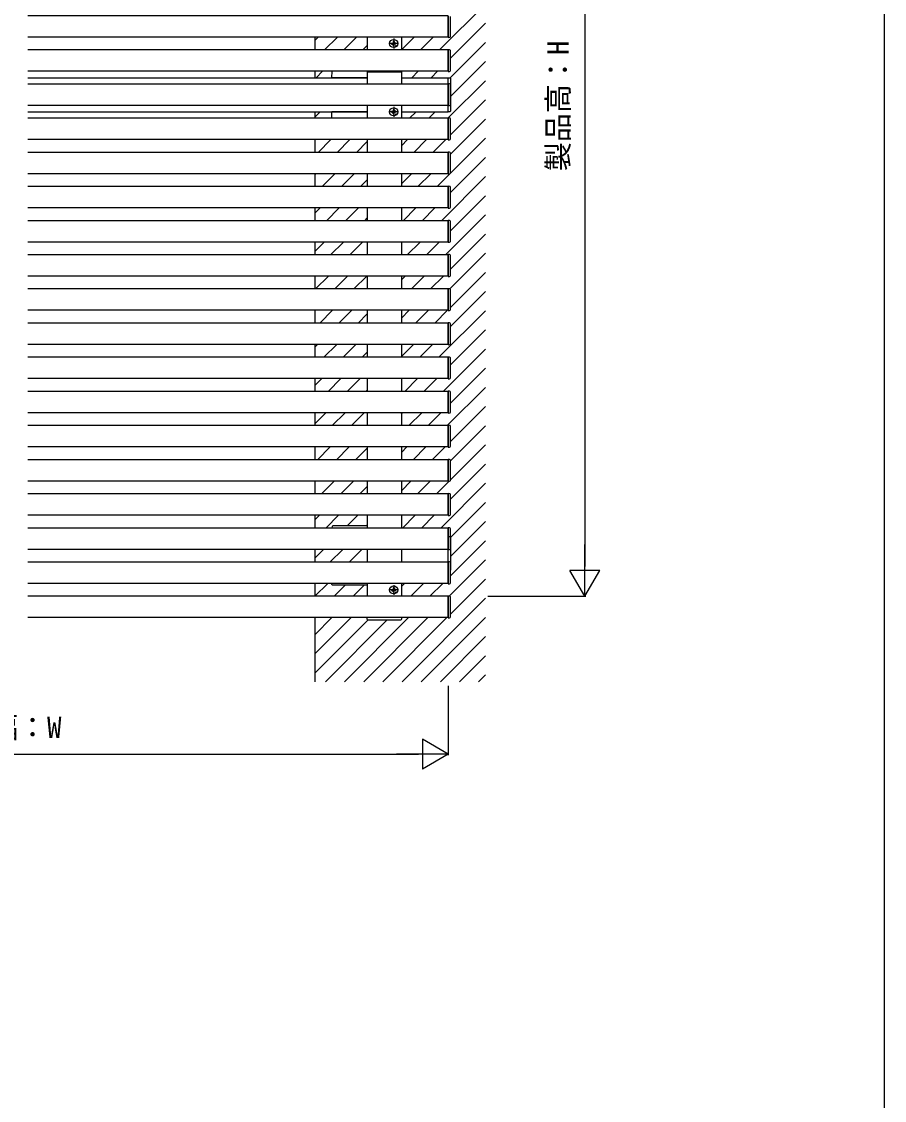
# Model space of a CAD drawing. Units: millimetres, scale not verified. Extents: x -1750 to 1750, y -2608 to 2592.
# Drawn here: x 739 to 1750, y -51 to 1212 of the extents above; entities that cross this region are included whole.
import ezdxf
from ezdxf.enums import TextEntityAlignment as Align

# ---------------------------------------------------------------- set-up
doc = ezdxf.new("R2010")
doc.units = ezdxf.units.MM
doc.header["$LTSCALE"] = 14
for name, color, linetype in [('0-4_YKK_12', 2, 'Continuous'), ('0-5_YKK_13', 4, 'Continuous'), ('0-6_YKK_D', 6, 'Continuous'), ('0-7_YKK_ZWAK', 7, 'Continuous'), ('0-8_YSS_K', 3, 'Continuous')]:
    doc.layers.add(name, color=color, linetype=linetype)
doc.styles.add('ＭＳ ゴシック', font='')
doc.styles.get('ＭＳ ゴシック').set_extended_font_data('MS Gothic')

msp = doc.modelspace()

# ---------------------------------------------------------------- linework, layer by layer
at = {"layer": '0-4_YKK_12'}
for p, q in [((1239, 1194), (746.5, 1194)), ((1144, 1194), (1144, 1179)), ((1184, 1194), (1184, 1179)), ((1239, 1154), (746.5, 1154)), ((1144, 1154), (1144, 1139)), ((1144, 1153.4), (1184, 1153.4)), ((1184, 1154), (1184, 1139)), ((746.5, 1146.5), (1144, 1146.5)), ((1184, 1146.5), (1239, 1146.5)), ((1239, 1114), (746.5, 1114)), ((1144, 1114), (1144, 1099)), ((1184, 1114), (1184, 1099)), ((746.5, 1106.5), (1144, 1106.5)), ((1184, 1106.5), (1239, 1106.5)), ((1239, 1074), (746.5, 1074)), ((1144, 1074), (1144, 1059)), ((1184, 1074), (1184, 1059)), ((1239, 1034), (746.5, 1034)), ((1144, 1034), (1144, 1019)), ((1184, 1034), (1184, 1019)), ((1239, 994), (746.5, 994)), ((1144, 994), (1144, 979)), ((1184, 994), (1184, 979)), ((1239, 954), (746.5, 954)), ((1144, 954), (1144, 939)), ((1184, 954), (1184, 939)), ((1239, 914), (746.5, 914)), ((1144, 914), (1144, 899)), ((1184, 914), (1184, 899)), ((1239, 874), (746.5, 874)), ((1144, 874), (1144, 859)), ((1184, 874), (1184, 859)), ((1239, 834), (746.5, 834)), ((1144, 834), (1144, 819)), ((1184, 834), (1184, 819)), ((1239, 794), (746.5, 794)), ((1144, 794), (1144, 779)), ((1184, 794), (1184, 779)), ((1239, 754), (746.5, 754)), ((1144, 754), (1144, 739)), ((1184, 754), (1184, 739)), ((1239, 714), (746.5, 714)), ((1144, 714), (1144, 699)), ((1184, 714), (1184, 699)), ((1239, 674), (746.5, 674)), ((1144, 674), (1144, 659)), ((1184, 674), (1184, 659)), ((1239, 634), (746.5, 634)), ((1144, 634), (1144, 619)), ((1184, 634), (1184, 619)), ((1239, 594), (746.5, 594)), ((1144, 594), (1144, 579)), ((1184, 594), (1184, 579)), ((1239, 554), (746.5, 554)), ((1144, 554), (1144, 539)), ((1184, 554), (1184, 539)), ((1239, 514), (746.5, 514))]:
    msp.add_line(p, q, dxfattribs=at)
for points in [[(1239, 1194), (1239, 1219), (746.5, 1219)], [(1239, 1154), (1239, 1179), (746.5, 1179)], [(1239, 1114), (1239, 1139), (746.5, 1139)], [(1239, 1074), (1239, 1099), (746.5, 1099)], [(1239, 1034), (1239, 1059), (746.5, 1059)], [(1239, 994), (1239, 1019), (746.5, 1019)], [(1239, 954), (1239, 979), (746.5, 979)], [(1239, 914), (1239, 939), (746.5, 939)], [(1239, 874), (1239, 899), (746.5, 899)], [(1239, 834), (1239, 859), (746.5, 859)], [(1239, 794), (1239, 819), (746.5, 819)], [(1239, 754), (1239, 779), (746.5, 779)], [(1239, 714), (1239, 739), (746.5, 739)], [(1239, 674), (1239, 699), (746.5, 699)], [(1239, 634), (1239, 659), (746.5, 659)], [(1239, 594), (1239, 619), (746.5, 619)], [(1239, 554), (1239, 579), (746.5, 579)], [(1239, 514), (1239, 539), (746.5, 539)]]:
    msp.add_lwpolyline(points, dxfattribs=at)
at = {"layer": '0-5_YKK_13'}
for p, q in [((1239, 1218.7), (1239, 1194.3)), ((1241.5, 1194.79), (1241.5, 1218.21)), ((1174.39, 1188.88), (1174.37, 1187.84)), ((1174.98, 1192.23), (1174.98, 1180.76)), ((1175.58, 1188.88), (1175.6, 1187.84)), ((1180.72, 1186.5), (1169.25, 1186.5)), ((1172.61, 1187.09), (1173.65, 1187.11)), ((1172.61, 1185.91), (1173.65, 1185.89)), ((1173.65, 1187.11), (1174.25, 1187.23)), ((1173.65, 1185.89), (1174.25, 1185.77)), ((1174.37, 1187.84), (1174.25, 1187.23)), ((1174.37, 1185.16), (1174.25, 1185.77)), ((1174.39, 1184.12), (1174.37, 1185.16)), ((1175.58, 1184.12), (1175.6, 1185.16)), ((1175.6, 1187.84), (1175.71, 1187.23)), ((1175.6, 1185.16), (1175.71, 1185.77)), ((1176.32, 1187.11), (1175.71, 1187.23)), ((1176.32, 1185.89), (1175.71, 1185.77)), ((1177.36, 1187.09), (1176.32, 1187.11)), ((1177.36, 1185.91), (1176.32, 1185.89)), ((1239, 1179.3), (1239, 1178.7)), ((1240.56, 1179.2), (1239, 1179.3)), ((1239, 1178.7), (1239, 1154.3)), ((1241.5, 1154.79), (1241.5, 1178.21)), ((1102.5, 1146.5), (1102.96, 1154)), ((1144, 1146.5), (1102.5, 1146.5)), ((1239, 1146.5), (1241.03, 1146.38)), ((1239, 1146), (1239, 1146.5)), ((1239, 1139.3), (1239, 1138.7)), ((1240.56, 1139.2), (1239, 1139.3)), ((1239, 1138.7), (1239, 1114.3)), ((1241.5, 1145.88), (1241.5, 1107.12)), ((1241.5, 1114.79), (1241.5, 1138.21)), ((1174.98, 1112.23), (1174.98, 1100.76)), ((1144, 1106.5), (1102.5, 1106.5)), ((1102.5, 1099), (1102.5, 1106.5)), ((1180.72, 1106.5), (1169.25, 1106.5)), ((1172.61, 1107.09), (1173.65, 1107.11)), ((1172.61, 1105.91), (1173.65, 1105.89)), ((1173.65, 1107.11), (1174.25, 1107.23)), ((1173.65, 1105.89), (1174.25, 1105.77)), ((1174.37, 1107.84), (1174.25, 1107.23)), ((1174.37, 1105.16), (1174.25, 1105.77)), ((1174.39, 1108.88), (1174.37, 1107.84)), ((1174.39, 1104.12), (1174.37, 1105.16)), ((1175.58, 1108.88), (1175.6, 1107.84)), ((1175.58, 1104.12), (1175.6, 1105.16)), ((1175.6, 1107.84), (1175.71, 1107.23)), ((1175.6, 1105.16), (1175.71, 1105.77)), ((1176.32, 1107.11), (1175.71, 1107.23)), ((1176.32, 1105.89), (1175.71, 1105.77)), ((1177.36, 1107.09), (1176.32, 1107.11)), ((1177.36, 1105.91), (1176.32, 1105.89)), ((1239, 1099.3), (1239, 1098.7)), ((1240.56, 1099.2), (1239, 1099.3)), ((1239, 1098.7), (1239, 1074.3)), ((1241.5, 1074.79), (1241.5, 1098.21)), ((1239, 1059.3), (1239, 1058.7)), ((1240.56, 1059.2), (1239, 1059.3)), ((1239, 1058.7), (1239, 1034.3)), ((1241.5, 1034.79), (1241.5, 1058.21)), ((1239, 1019.3), (1239, 1018.7)), ((1240.56, 1019.2), (1239, 1019.3)), ((1239, 1018.7), (1239, 994.3)), ((1241.5, 994.79), (1241.5, 1018.21)), ((1239, 979.3), (1239, 978.7)), ((1240.56, 979.2), (1239, 979.3)), ((1239, 978.7), (1239, 954.3)), ((1241.5, 954.79), (1241.5, 978.21)), ((1239, 939.3), (1239, 938.7)), ((1240.56, 939.2), (1239, 939.3)), ((1239, 938.7), (1239, 914.3)), ((1241.5, 914.79), (1241.5, 938.21)), ((1239, 899.3), (1239, 898.7)), ((1240.56, 899.2), (1239, 899.3)), ((1239, 898.7), (1239, 874.3)), ((1241.5, 874.79), (1241.5, 898.21)), ((1239, 859.3), (1239, 858.7)), ((1240.56, 859.2), (1239, 859.3)), ((1239, 858.7), (1239, 834.3)), ((1241.5, 834.79), (1241.5, 858.21)), ((1239, 819.3), (1239, 818.7)), ((1240.56, 819.2), (1239, 819.3)), ((1239, 818.7), (1239, 794.3)), ((1241.5, 794.79), (1241.5, 818.21)), ((1239, 779.3), (1239, 778.7)), ((1240.56, 779.2), (1239, 779.3)), ((1239, 778.7), (1239, 754.3)), ((1241.5, 754.79), (1241.5, 778.21)), ((1239, 739.3), (1239, 738.7)), ((1240.56, 739.2), (1239, 739.3)), ((1239, 738.7), (1239, 714.3)), ((1241.5, 714.79), (1241.5, 738.21)), ((1239, 699.3), (1239, 698.7)), ((1240.56, 699.2), (1239, 699.3)), ((1239, 698.7), (1239, 674.3)), ((1241.5, 674.79), (1241.5, 698.21)), ((1239, 659.3), (1239, 658.7)), ((1240.56, 659.2), (1239, 659.3)), ((1239, 658.7), (1239, 634.3)), ((1241.5, 634.79), (1241.5, 658.21)), ((1103.11, 619), (1103.24, 621.06)), ((1104.24, 622), (1144, 622)), ((1239, 619.3), (1239, 618.7)), ((1240.56, 619.2), (1239, 619.3)), ((1239, 618.7), (1239, 594.3)), ((1239, 609), (1241.03, 608.88)), ((1239, 608.5), (1239, 609)), ((1241.5, 594.79), (1241.5, 618.21)), ((1241.5, 608.38), (1241.5, 569.62)), ((1239, 579.3), (1239, 578.7)), ((1240.56, 579.2), (1239, 579.3)), ((1239, 578.7), (1239, 554.3)), ((1241.5, 554.79), (1241.5, 578.21)), ((1102.5, 553), (1102.5, 554)), ((1144, 552), (1103.5, 552)), ((1180.72, 546.5), (1169.25, 546.5)), ((1172.61, 547.09), (1173.65, 547.11)), ((1172.61, 545.91), (1173.65, 545.89)), ((1173.65, 547.11), (1174.25, 547.23)), ((1173.65, 545.89), (1174.25, 545.77)), ((1174.37, 547.84), (1174.25, 547.23)), ((1174.37, 545.16), (1174.25, 545.77)), ((1174.39, 548.88), (1174.37, 547.84)), ((1174.39, 544.12), (1174.37, 545.16)), ((1174.98, 552.23), (1174.98, 540.76)), ((1175.58, 548.88), (1175.6, 547.84)), ((1175.58, 544.12), (1175.6, 545.16)), ((1175.6, 547.84), (1175.71, 547.23)), ((1175.6, 545.16), (1175.71, 545.77)), ((1176.32, 547.11), (1175.71, 547.23)), ((1176.32, 545.89), (1175.71, 545.77)), ((1177.36, 547.09), (1176.32, 547.11)), ((1177.36, 545.91), (1176.32, 545.89)), ((1239, 539.3), (1239, 538.7)), ((1240.56, 539.2), (1239, 539.3)), ((1239, 538.7), (1239, 514.3)), ((1241.5, 514.79), (1241.5, 538.21)), ((1143.5, 514), (1143.6, 512.44)), ((1144.5, 514), (1143.5, 514)), ((1144.59, 511.5), (1183.41, 511.5))]:
    msp.add_line(p, q, dxfattribs=at)
for points in [[(1239, 1194.3), (1239, 1193.7), (1240.56, 1193.79)], [(1239, 1154.3), (1239, 1153.7), (1240.56, 1153.79)], [(1241.03, 1106.62), (1239, 1106.5), (1239, 1107), (1239, 1146)], [(1239, 1114.3), (1239, 1113.7), (1240.56, 1113.79)], [(1239, 1074.3), (1239, 1073.7), (1240.56, 1073.79)], [(1239, 1034.3), (1239, 1033.7), (1240.56, 1033.79)], [(1239, 994.3), (1239, 993.7), (1240.56, 993.79)], [(1239, 954.3), (1239, 953.7), (1240.56, 953.79)], [(1239, 914.3), (1239, 913.7), (1240.56, 913.79)], [(1239, 874.3), (1239, 873.7), (1240.56, 873.79)], [(1239, 834.3), (1239, 833.7), (1240.56, 833.79)], [(1239, 794.3), (1239, 793.7), (1240.56, 793.79)], [(1239, 754.3), (1239, 753.7), (1240.56, 753.79)], [(1239, 714.3), (1239, 713.7), (1240.56, 713.79)], [(1239, 674.3), (1239, 673.7), (1240.56, 673.79)], [(1239, 634.3), (1239, 633.7), (1240.56, 633.79)], [(1239, 569), (1239, 569.5), (1239, 608.5)], [(1239, 594.3), (1239, 593.7), (1240.56, 593.79)], [(1239, 554.3), (1239, 553.7), (1240.56, 553.79)], [(1184.4, 512.44), (1184.5, 514), (1183.5, 514), (1144.5, 514)], [(1239, 514.3), (1239, 513.7), (1240.56, 513.79)]]:
    msp.add_lwpolyline(points, dxfattribs=at)
for centre, radius in [((1174.98, 1186.5), 4.74), ((1177.63, 1183.86), 0.3), ((1174.98, 1106.5), 4.74), ((1177.63, 1103.86), 0.3), ((1174.98, 546.5), 4.74), ((1177.63, 543.86), 0.3)]:
    msp.add_circle(centre, radius, dxfattribs=at)
for centre, radius, start, end in [((1174.98, 1186.5), 2.45, 75.9892, 104.0108), ((1240.5, 1194.79), 1, 273.5, 0), ((1174.98, 1186.5), 2.45, 165.9892, 194.0108), ((1174.98, 1186.5), 2.45, 255.9892, 284.0108), ((1174.98, 1186.5), 2.45, 345.9892, 14.0108), ((1240.5, 1178.21), 1, 0, 86.5), ((1240.5, 1154.79), 1, 273.5, 0), ((1240.5, 1138.21), 1, 0, 86.5), ((1241, 1145.88), 0.5, 0, 86.5), ((1240.5, 1114.79), 1, 273.5, 0), ((1174.98, 1106.5), 2.45, 165.9892, 194.0108), ((1174.98, 1106.5), 2.45, 75.9892, 104.0108), ((1174.98, 1106.5), 2.45, 255.9892, 284.0108), ((1174.98, 1106.5), 2.45, 345.9892, 14.0108), ((1241, 1107.12), 0.5, 273.5, 0), ((1240.5, 1098.21), 1, 0, 86.5), ((1240.5, 1074.79), 1, 273.5, 0), ((1240.5, 1058.21), 1, 0, 86.5), ((1240.5, 1034.79), 1, 273.5, 0), ((1240.5, 1018.21), 1, 0, 86.5), ((1240.5, 994.79), 1, 273.5, 0), ((1240.5, 978.21), 1, 0, 86.5), ((1240.5, 954.79), 1, 273.5, 0), ((1240.5, 938.21), 1, 0, 86.5), ((1240.5, 914.79), 1, 273.5, 0), ((1240.5, 898.21), 1, 0, 86.5), ((1240.5, 874.79), 1, 273.5, 0), ((1240.5, 858.21), 1, 0, 86.5), ((1240.5, 834.79), 1, 273.5, 0), ((1240.5, 818.21), 1, 0, 86.5), ((1240.5, 794.79), 1, 273.5, 0), ((1240.5, 778.21), 1, 0, 86.5), ((1240.5, 754.79), 1, 273.5, 0), ((1240.5, 738.21), 1, 0, 86.5), ((1240.5, 714.79), 1, 273.5, 0), ((1240.5, 698.21), 1, 0, 86.5), ((1240.5, 674.79), 1, 273.5, 0), ((1240.5, 658.21), 1, 0, 86.5), ((1240.5, 634.79), 1, 273.5, 0), ((1104.24, 621), 1, 90, 176.5), ((1240.5, 618.21), 1, 0, 86.5), ((1241, 608.38), 0.5, 0, 86.5), ((1240.5, 594.79), 1, 273.5, 0), ((1240.5, 578.21), 1, 0, 86.5), ((1103.5, 553), 1, 180, 270), ((1174.98, 546.5), 2.45, 165.9892, 194.0108), ((1174.98, 546.5), 2.45, 75.9892, 104.0108), ((1174.98, 546.5), 2.45, 255.9892, 284.0108), ((1174.98, 546.5), 2.45, 345.9892, 14.0108), ((1240.5, 554.79), 1, 273.5, 0), ((1240.5, 538.21), 1, 0, 86.5), ((1144.59, 512.5), 1, 183.5, 270), ((1183.41, 512.5), 1, 270, 356.5), ((1240.5, 514.79), 1, 273.5, 0)]:
    msp.add_arc(centre, radius, start, end, dxfattribs=at)
at = {"layer": '0-6_YKK_D'}
for p, q in [((1399, 1704), (1399, 574)), ((1399, 539), (1399, 599.62)), ((1399, 539), (1381.5, 569.31)), ((1416.5, 569.31), (1381.5, 569.31)), ((1399, 539), (1416.5, 569.31)), ((1285.13, 539), (1400, 539)), ((1239, 434), (1239, 353)), ((1239, 354), (1208.69, 371.5)), ((1208.69, 371.5), (1208.69, 336.5)), ((274, 354), (1204, 354)), ((1239, 354), (1178.38, 354)), ((1239, 354), (1208.69, 336.5))]:
    msp.add_line(p, q, dxfattribs=at)
at = {"layer": '0-7_YKK_ZWAK'}
msp.add_lwpolyline([(-1750, -2608.5), (1750, -2608.5), (1750, 2491.5)], dxfattribs=at)
at = {"layer": '0-8_YSS_K'}
for p, q in [((1228.79, 1179), (1282.5, 1232.71)), ((1241.5, 1169.26), (1282.5, 1210.26)), ((1082.5, 1194), (1082.5, 1179)), ((1082.5, 1189.86), (1086.64, 1194)), ((1094.09, 1179), (1109.09, 1194)), ((1116.54, 1179), (1131.54, 1194)), ((1184, 1179.11), (1198.89, 1194)), ((1206.34, 1179), (1221.34, 1194)), ((1138.99, 1179), (1144, 1184.01)), ((1241.07, 1146.37), (1282.5, 1187.81)), ((1241.5, 1124.36), (1282.5, 1165.36)), ((1082.5, 1154), (1082.5, 1146.5)), ((1084.04, 1146.5), (1091.54, 1154)), ((1196.29, 1146.5), (1203.79, 1154)), ((1218.74, 1146.5), (1226.24, 1154)), ((1238.59, 1099), (1282.5, 1142.91)), ((1241.5, 1079.46), (1282.5, 1120.46)), ((1082.5, 1106.5), (1082.5, 1099)), ((1082.5, 1100.06), (1088.94, 1106.5)), ((1193.69, 1099), (1201.19, 1106.5)), ((1216.14, 1099), (1223.64, 1106.5)), ((1241.5, 1057), (1282.5, 1098)), ((1241.5, 1034.55), (1282.5, 1075.55)), ((1082.5, 1074), (1082.5, 1059)), ((1086.34, 1059), (1101.34, 1074)), ((1108.79, 1059), (1123.79, 1074)), ((1131.24, 1059), (1144, 1071.76)), ((1184, 1066.86), (1191.14, 1074)), ((1198.59, 1059), (1213.59, 1074)), ((1221.04, 1059), (1236.04, 1074)), ((1241.5, 1012.1), (1282.5, 1053.1)), ((1082.5, 1034), (1082.5, 1019)), ((1082.5, 1032.71), (1083.79, 1034)), ((1091.24, 1019), (1106.24, 1034)), ((1113.69, 1019), (1128.69, 1034)), ((1136.14, 1019), (1144, 1026.86)), ((1184, 1021.96), (1196.04, 1034)), ((1203.49, 1019), (1218.49, 1034)), ((1225.95, 1019), (1240.75, 1033.81)), ((1230.85, 979), (1282.5, 1030.65)), ((1241.5, 967.2), (1282.5, 1008.2)), ((1082.5, 994), (1082.5, 979)), ((1082.5, 987.81), (1088.69, 994)), ((1096.14, 979), (1111.14, 994)), ((1118.59, 979), (1133.59, 994)), ((1185.95, 979), (1200.95, 994)), ((1208.4, 979), (1223.4, 994)), ((1235.75, 939), (1282.5, 985.75)), ((1141.04, 979), (1144, 981.96)), ((1241.5, 922.3), (1282.5, 963.3)), ((1082.5, 954), (1082.5, 939)), ((1082.5, 942.91), (1093.59, 954)), ((1101.04, 939), (1116.04, 954)), ((1123.49, 939), (1138.49, 954)), ((1190.85, 939), (1205.85, 954)), ((1213.3, 939), (1228.3, 954)), ((1240.84, 899.19), (1282.5, 940.85)), ((1082.5, 914), (1082.5, 899)), ((1083.49, 899), (1098.49, 914)), ((1105.95, 899), (1120.95, 914)), ((1128.4, 899), (1143.4, 914)), ((1184, 909.7), (1188.3, 914)), ((1195.75, 899), (1210.75, 914)), ((1218.2, 899), (1233.2, 914)), ((1241.5, 877.4), (1282.5, 918.4)), ((1241.5, 854.95), (1282.5, 895.95)), ((1082.5, 874), (1082.5, 859)), ((1088.4, 859), (1103.4, 874)), ((1110.85, 859), (1125.85, 874)), ((1184, 864.8), (1193.2, 874)), ((1200.65, 859), (1215.65, 874)), ((1223.1, 859), (1238.1, 874)), ((1228, 819), (1282.5, 873.5)), ((1133.3, 859), (1144, 869.7)), ((1241.5, 810.05), (1282.5, 851.05)), ((1082.5, 834), (1082.5, 819)), ((1082.5, 830.65), (1085.85, 834)), ((1093.3, 819), (1108.3, 834)), ((1115.75, 819), (1130.75, 834)), ((1138.2, 819), (1144, 824.8)), ((1184, 819.9), (1198.1, 834)), ((1205.55, 819), (1220.55, 834)), ((1232.9, 779), (1282.5, 828.6)), ((1241.5, 765.15), (1282.5, 806.15)), ((1082.5, 794), (1082.5, 779)), ((1082.5, 785.75), (1090.75, 794)), ((1098.2, 779), (1113.2, 794)), ((1120.65, 779), (1135.65, 794)), ((1188, 779), (1203, 794)), ((1210.45, 779), (1225.45, 794)), ((1237.8, 739), (1282.5, 783.7)), ((1143.1, 779), (1144, 779.9)), ((1241.5, 720.24), (1282.5, 761.24)), ((1082.5, 754), (1082.5, 739)), ((1082.5, 740.85), (1095.65, 754)), ((1103.1, 739), (1118.1, 754)), ((1125.55, 739), (1140.55, 754)), ((1184, 752.55), (1185.45, 754)), ((1192.9, 739), (1207.9, 754)), ((1215.35, 739), (1230.35, 754)), ((1241.5, 697.79), (1282.5, 738.79)), ((1082.5, 714), (1082.5, 699)), ((1085.55, 699), (1100.55, 714)), ((1108, 699), (1123, 714)), ((1130.45, 699), (1144, 712.55)), ((1184, 707.65), (1190.35, 714)), ((1197.8, 699), (1212.8, 714)), ((1220.25, 699), (1235.25, 714)), ((1241.5, 675.34), (1282.5, 716.34)), ((1241.5, 652.89), (1282.5, 693.89)), ((1082.5, 674), (1082.5, 659)), ((1082.5, 673.5), (1083, 674)), ((1090.45, 659), (1105.45, 674)), ((1112.9, 659), (1127.9, 674)), ((1184, 662.74), (1195.25, 674)), ((1202.71, 659), (1217.71, 674)), ((1225.16, 659), (1239.91, 673.76)), ((1230.06, 619), (1282.5, 671.44)), ((1135.35, 659), (1144, 667.65)), ((1241.5, 607.99), (1282.5, 648.99)), ((1082.5, 634), (1082.5, 619)), ((1082.5, 628.6), (1087.9, 634)), ((1095.35, 619), (1110.35, 634)), ((1120.8, 622), (1132.8, 634)), ((1185.16, 619), (1200.16, 634)), ((1207.61, 619), (1222.61, 634)), ((1143.25, 622), (1144, 622.74)), ((1241.5, 585.54), (1282.5, 626.54)), ((1082.5, 594), (1082.5, 579)), ((1082.5, 583.7), (1092.8, 594)), ((1100.25, 579), (1115.25, 594)), ((1122.71, 579), (1137.71, 594)), ((1241.5, 563.09), (1282.5, 604.09)), ((1240.09, 539.23), (1282.5, 581.64)), ((1241.5, 518.19), (1282.5, 559.19)), ((1082.5, 554), (1082.5, 539)), ((1082.71, 539), (1097.71, 554)), ((1105.16, 539), (1118.16, 552)), ((1127.61, 539), (1140.61, 552)), ((1184, 550.49), (1187.51, 554)), ((1194.96, 539), (1209.96, 554)), ((1217.41, 539), (1232.41, 554)), ((1184.76, 439), (1282.5, 536.74)), ((1082.5, 514), (1082.5, 439)), ((1082.5, 493.89), (1102.61, 514)), ((1082.5, 471.44), (1125.06, 514)), ((1082.5, 448.99), (1145.01, 511.5)), ((1094.96, 439), (1167.46, 511.5)), ((1117.41, 439), (1192.41, 514)), ((1139.86, 439), (1214.86, 514)), ((1162.31, 439), (1237.31, 514)), ((1207.21, 439), (1282.5, 514.29)), ((1229.66, 439), (1282.5, 491.84)), ((1252.11, 439), (1282.5, 469.39)), ((1274.56, 439), (1282.5, 446.94))]:
    msp.add_line(p, q, dxfattribs=at)

# ---------------------------------------------------------------- texts
at = {"layer": '0-6_YKK_D', "style": 'ＭＳ ゴシック'}
msp.add_text('製品高：H', height=24.93, rotation=90, dxfattribs=at).set_placement((1387.4, 1036.9), align=Align.BOTTOM_LEFT)
msp.add_text('製品幅：W', height=24.93, dxfattribs=at).set_placement((632.85, 365.6), align=Align.BOTTOM_LEFT)

doc.saveas('drawing.dxf')
